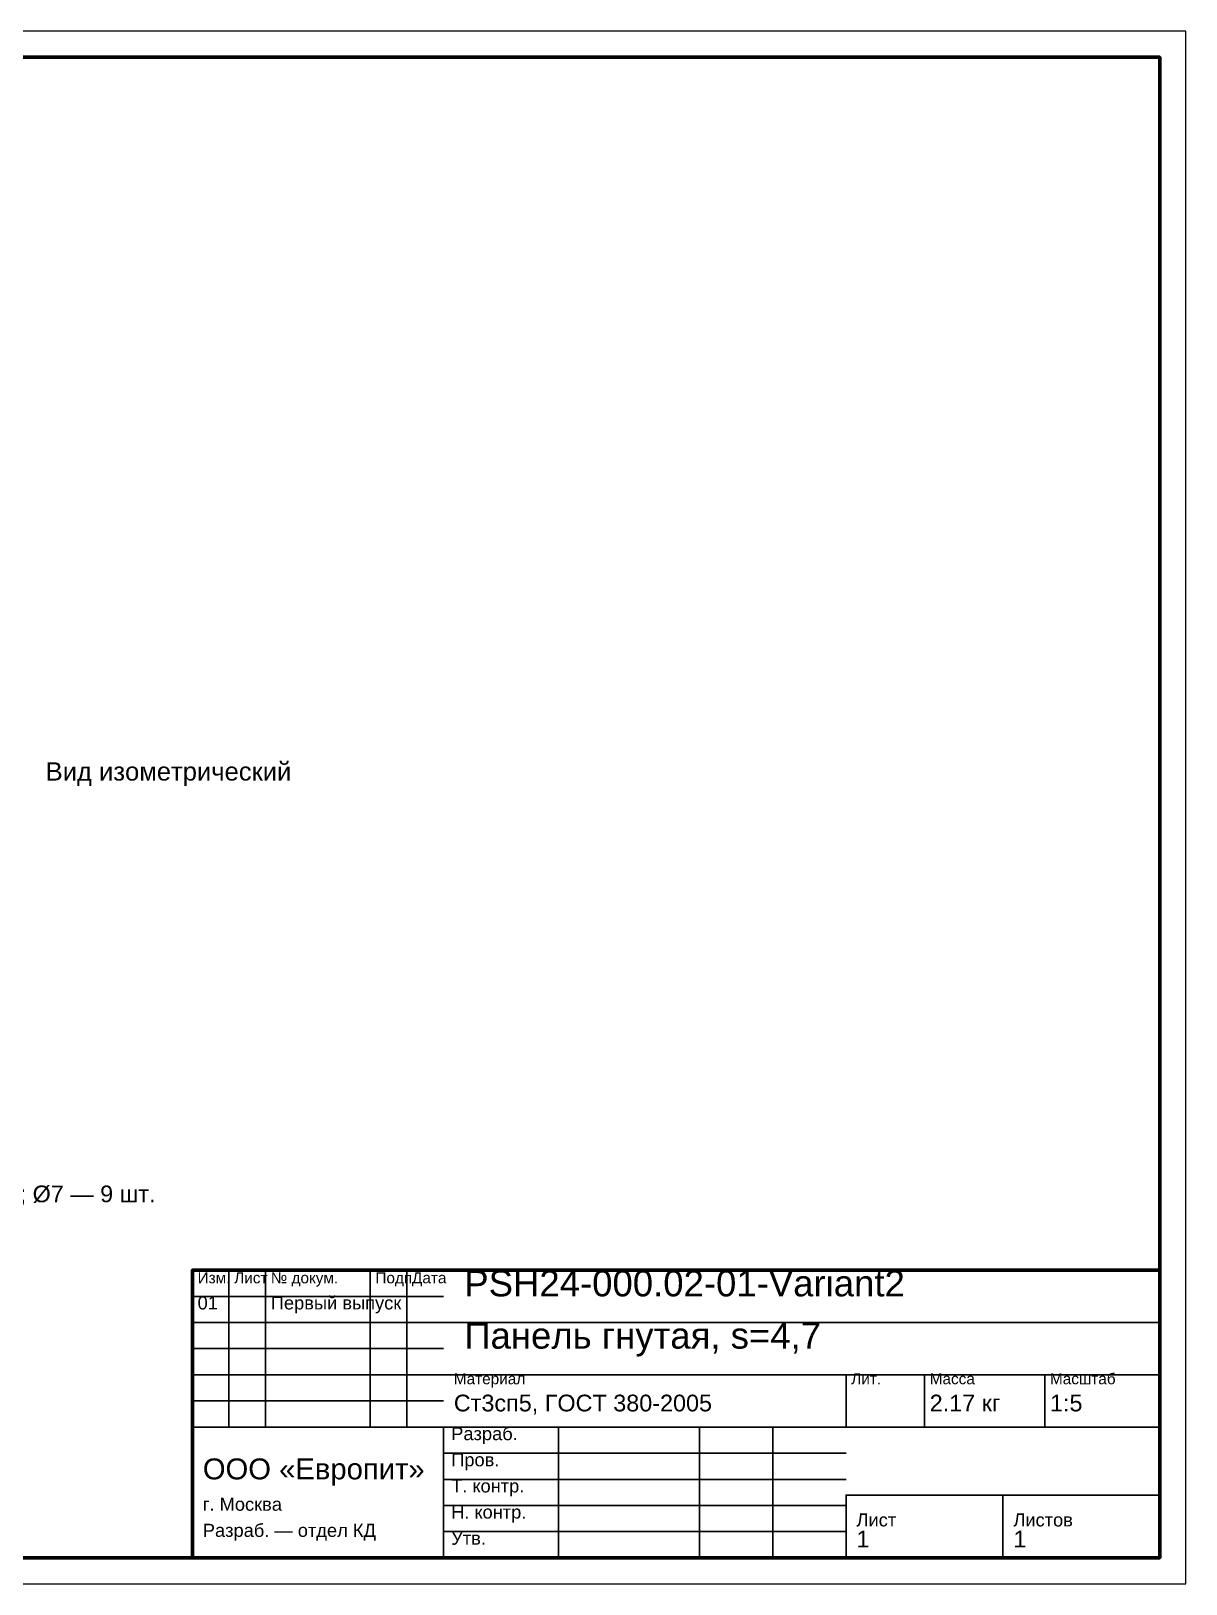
# Model space of a CAD drawing. Header units: millimetres. Extents: x 0 to 420, y 0 to 297.
# Drawn here: x 199.2 to 420, y 0 to 297 of the extents above; entities that cross this region are included whole.
import ezdxf

# ---------------------------------------------------------------- set-up
doc = ezdxf.new("R2010")
doc.units = ezdxf.units.MM
doc.styles.add('GOST', font='Arial')

msp = doc.modelspace()

# ---------------------------------------------------------------- linework, layer by layer
at = {"color": 7, "lineweight": 35}
for p, q in [((237, 30), (237, 60)), ((244, 30), (244, 60)), ((264, 30), (264, 60)), ((271, 30), (271, 60)), ((230, 55), (278, 55)), ((230, 50), (278, 50)), ((278, 50), (415, 50)), ((230, 45), (278, 45)), ((230, 40), (278, 40)), ((278, 40), (415, 40)), ((355, 30), (355, 40)), ((370, 30), (370, 40)), ((393, 30), (393, 40)), ((230, 35), (278, 35)), ((230, 30), (278, 30)), ((278, 30), (415, 30)), ((300, 5), (300, 30)), ((327, 5), (327, 30)), ((341, 5), (341, 30)), ((278, 25), (355, 25)), ((278, 20), (355, 20)), ((278, 15), (355, 15)), ((355, 17), (415, 17)), ((278, 10), (355, 10))]:
    msp.add_line(p, q, dxfattribs=at)
at = {"color": 7, "lineweight": 25}
msp.add_lwpolyline([(0, 0), (420, 0), (420, 297), (0, 297)], close=True, dxfattribs=at)
at = {"color": 7, "lineweight": 70}
for points in [[(20, 5), (415, 5), (415, 292), (20, 292)], [(230, 5), (415, 5), (415, 60), (230, 60)]]:
    msp.add_lwpolyline(points, close=True, dxfattribs=at)
at = {"color": 7, "lineweight": 35}
for points in [[(230, 5), (278, 5), (278, 30), (230, 30)], [(355, 5), (385, 5), (385, 17), (355, 17)], [(385, 5), (415, 5), (415, 17), (385, 17)]]:
    msp.add_lwpolyline(points, close=True, dxfattribs=at)

# ---------------------------------------------------------------- texts
at = {"color": 3, "style": 'GOST'}
for s, height, p in [('Вид изометрический', 3.5, (201.95, 153.65)), ('Изм.', 2.1, (231, 57.5)), ('Лист', 2.1, (238, 57.5)), ('№ докум.', 2.1, (245, 57.5)), ('Подп.', 2.1, (265, 57.5)), ('Дата', 2.1, (272, 57.5)), ('PSH24-000.02-01-Variant2', 5, (282, 55)), ('01', 2.5, (231, 52.5)), ('Первый выпуск', 2.5, (245, 52.5)), ('Панель гнутая, s=4,7', 5, (282, 45)), ('Материал', 2.1, (280, 38.2)), ('Лит.', 2.1, (356, 38.2)), ('Масса', 2.1, (371, 38.2)), ('Масштаб', 2.1, (394, 38.2)), ('Ст3сп5, ГОСТ 380-2005', 3.2, (280, 33)), ('2.17 кг', 3.2, (371, 33)), ('1:5', 3.2, (394, 33)), ('Разраб.', 2.5, (279.5, 27.5)), ('ООО «Европит»', 4, (232, 20)), ('Пров.', 2.5, (279.5, 22.5)), ('Т. контр.', 2.5, (279.5, 17.5)), ('г. Москва', 2.5, (232, 14)), ('Н. контр.', 2.5, (279.5, 12.5)), ('Лист', 2.5, (357, 11)), ('Листов', 2.5, (387, 11)), ('Разраб. — отдел КД', 2.5, (232, 9)), ('Утв.', 2.5, (279.5, 7.5)), ('1', 3.2, (357, 7)), ('1', 3.2, (387, 7))]:
    msp.add_text(s, height=height, dxfattribs=at).set_placement(p)
at = {"color": 6, "style": 'GOST'}
msp.add_text('Отверстия: Ø26 — 3 шт.; Ø25.7 — 1 шт.; Ø20 — 6 шт.; Ø16 — 3 шт.; Ø15.7 — 1 шт.; Ø7 — 9 шт.', height=3.2, dxfattribs=at).set_placement((25, 73))

doc.saveas('drawing.dxf')
